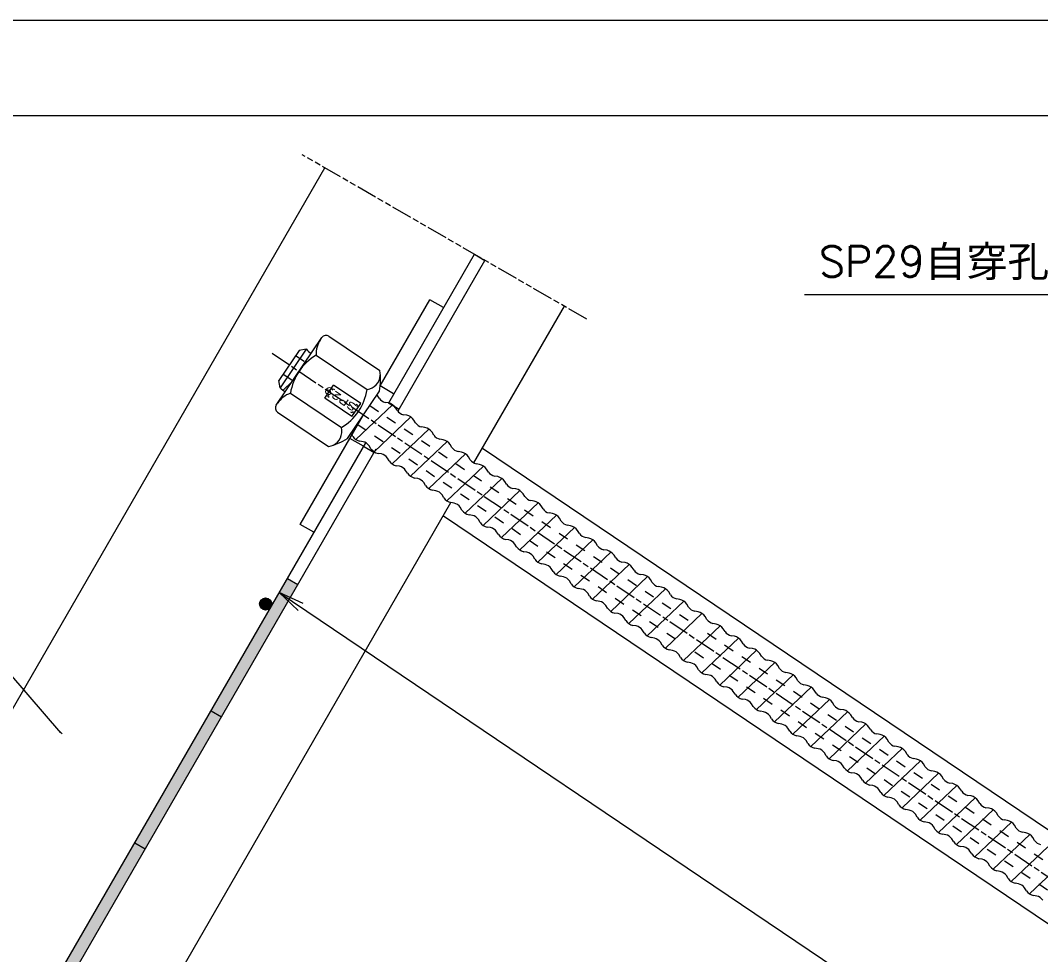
# Model space of a CAD drawing. Units: millimetres at full size; details may follow other scales. Extents: x -55 to 1935, y -55 to 1395.
# Drawn here: x 415 to 1005, y 855 to 1395 of the extents above; entities that cross this region are included whole.
import ezdxf
from ezdxf.enums import TextEntityAlignment as Align

# ---------------------------------------------------------------- set-up
doc = ezdxf.new("R2010")
doc.units = ezdxf.units.MM
for name, pattern in [('CHAIN', [18.5, 12, -1.5, 3.5, -1.5]), ('CHAIN_DOUBLE_DASH', [23.5, 12, -1.5, 3.5, -1.5, 3.5, -1.5]), ('DASHED_SPACED', [12, 6, -6])]:
    doc.linetypes.add(name, pattern=pattern)
for name, color, linetype, lineweight in [('1 外形線', 7, 'Continuous', 25), ('3 隠れ線', 2, 'DASHED_SPACED', 25), ('4 中心線', 1, 'CHAIN', 25), ('5 想像線', 6, 'CHAIN_DOUBLE_DASH', 25), ('6 寸法線', 4, 'Continuous', 25), ('7 枠・タイトル', 7, 'Continuous', 25), ('DEFPOINTS_2', 7, 'Continuous', 25)]:
    doc.layers.add(name, color=color, linetype=linetype, lineweight=lineweight)
doc.styles.add('simplex.shx', font='')
doc.styles.get('simplex.shx').set_extended_font_data('simplex.shx')

# ---------------------------------------------------------------- blocks, each defined once
blk = doc.blocks.new('open_arrow')
at = {"color": 0, "linetype": 'Continuous', "lineweight": -2}
blk.add_lwpolyline([(7.5, 1.25), (0, 0), (7.5, -1.25)], dxfattribs=at)

msp = doc.modelspace()

# ---------------------------------------------------------------- hatches: boundary and pattern name
at = {"layer": '1 外形線'}
for points in [[(575.686, 1068.749), (569.624, 1072.249), (525.492, 995.811), (531.554, 992.311)], [(560.583, 1057.528, 0.41421), (557.083, 1061.028, 0.41421), (553.583, 1057.528, 0.41421), (557.083, 1054.028, 0.41421)], [(531.554, 992.311), (525.492, 995.811), (481.361, 919.372), (487.423, 915.872)], [(487.423, 915.872), (481.361, 919.372), (437.229, 842.934), (443.291, 839.434)]]:
    msp.add_hatch(color=256, dxfattribs=at).paths.add_polyline_path(points)

# ---------------------------------------------------------------- linework, layer by layer
for p, q in [((37.591, 350.74), (591.256, 1309.718)), ((628.224, 1173.748), (677.859, 1259.718)), ((677.859, 1259.718), (683.921, 1256.218)), ((633.635, 1169.12), (683.921, 1256.218)), ((623.31, 1183.585), (652.06, 1233.382)), ((659.855, 1228.882), (652.06, 1233.382)), ((677.493, 1139.083), (729.82, 1229.718)), ((563.195, 1172.529), (589.533, 1211.577)), ((593.698, 1212.387), (623.129, 1192.535)), ((576.397, 1204.118), (564.699, 1186.775)), ((580.562, 1204.927), (565.509, 1182.61)), ((580.562, 1204.927), (576.397, 1204.118)), ((580.609, 1204.85), (580.562, 1204.927)), ((586.275, 1201.381), (615.706, 1181.53)), ((565.509, 1182.61), (564.699, 1186.775)), ((567.132, 1181.089), (572.215, 1185.902)), ((591.258, 1176.58), (596.291, 1184.041)), ((612.042, 1173.416), (596.291, 1184.041)), ((604.42, 1153.174), (622.923, 1180.606)), ((631.105, 1179.085), (623.31, 1183.585)), ((571.428, 1179.37), (600.859, 1159.519)), ((607.01, 1165.955), (591.258, 1176.58)), ((622.724, 1176.443), (621.714, 1178.108)), ((564.005, 1168.365), (593.436, 1148.513)), ((607.01, 1165.955), (612.042, 1173.416)), ((609.247, 1152.682), (630.449, 1172.758)), ((628.153, 1173.766), (626.23, 1174.078)), ((628.153, 1173.766), (634.276, 1170.23)), ((633.253, 1169.341), (632.243, 1171.007)), ((577.06, 1103.478), (613.671, 1166.89)), ((619.776, 1145.58), (640.978, 1165.657)), ((638.681, 1166.664), (636.759, 1166.976)), ((643.781, 1162.239), (642.771, 1163.905)), ((630.305, 1138.478), (651.506, 1158.555)), ((649.21, 1159.562), (647.287, 1159.875)), ((654.31, 1155.138), (653.3, 1156.803)), ((366.641, 720.673), (614.966, 1150.784)), ((613.605, 1148.775), (605.81, 1153.275)), ((607.453, 1154.433), (606.443, 1156.099)), ((613.466, 1151.362), (611.543, 1151.675)), ((640.834, 1131.376), (662.035, 1151.453)), ((659.739, 1152.46), (657.816, 1152.773)), ((372.704, 717.173), (621.028, 1147.284)), ((613.605, 1148.775), (619.818, 1145.187)), ((617.982, 1147.332), (616.972, 1148.997)), ((664.839, 1148.036), (663.829, 1149.702)), ((670.268, 1145.359), (668.345, 1145.671)), ((682.437, 1147.646), (1047.2, 901.611)), ((623.995, 1144.26), (622.072, 1144.573)), ((628.511, 1140.23), (627.501, 1141.896)), ((651.362, 1124.275), (672.564, 1144.351)), ((675.368, 1140.934), (674.358, 1142.6)), ((634.524, 1137.158), (632.601, 1137.471)), ((639.04, 1133.128), (638.03, 1134.794)), ((661.891, 1117.173), (683.093, 1137.25)), ((680.797, 1138.257), (678.874, 1138.569)), ((685.897, 1133.833), (684.887, 1135.498)), ((645.053, 1130.057), (643.13, 1130.369)), ((649.569, 1126.026), (648.558, 1127.692)), ((672.42, 1110.071), (693.621, 1130.148)), ((691.325, 1131.155), (689.402, 1131.468)), ((696.425, 1126.731), (695.415, 1128.396)), ((655.581, 1122.955), (653.659, 1123.268)), ((682.949, 1102.97), (704.15, 1123.046)), ((701.854, 1124.053), (699.931, 1124.366)), ((706.954, 1119.629), (705.944, 1121.295)), ((415.937, 686.056), (664.255, 1116.155)), ((660.097, 1118.925), (659.087, 1120.59)), ((666.11, 1115.853), (664.187, 1116.166)), ((693.478, 1095.868), (714.679, 1115.945)), ((712.383, 1116.952), (710.46, 1117.264)), ((670.626, 1111.823), (669.616, 1113.489)), ((717.483, 1112.527), (716.473, 1114.193)), ((722.912, 1109.85), (720.989, 1110.162)), ((584.855, 1098.978), (577.06, 1103.478)), ((659.882, 1108.58), (1022.036, 864.304)), ((676.639, 1108.752), (674.716, 1109.064)), ((681.155, 1104.721), (680.145, 1106.387)), ((704.006, 1088.766), (725.208, 1108.843)), ((728.012, 1105.426), (727.002, 1107.091)), ((687.168, 1101.65), (685.245, 1101.962)), ((691.684, 1097.619), (690.674, 1099.285)), ((714.535, 1081.664), (735.737, 1101.741)), ((733.44, 1102.748), (731.518, 1103.061)), ((738.54, 1098.324), (737.53, 1099.989)), ((697.697, 1094.548), (695.774, 1094.861)), ((702.212, 1090.518), (701.202, 1092.183)), ((725.064, 1074.563), (746.265, 1094.639)), ((743.969, 1095.646), (742.046, 1095.959)), ((749.069, 1091.222), (748.059, 1092.888)), ((708.225, 1087.446), (706.303, 1087.759)), ((735.593, 1067.461), (756.794, 1087.538)), ((754.498, 1088.545), (752.575, 1088.857)), ((759.598, 1084.12), (758.588, 1085.786)), ((712.741, 1083.416), (711.731, 1085.082)), ((718.754, 1080.345), (716.831, 1080.657)), ((746.121, 1060.359), (767.323, 1080.436)), ((765.027, 1081.443), (763.104, 1081.756)), ((723.27, 1076.314), (722.26, 1077.98)), ((770.127, 1077.019), (769.117, 1078.684)), ((775.556, 1074.341), (773.633, 1074.654)), ((569.624, 1072.249), (575.686, 1068.749)), ((729.283, 1073.243), (727.36, 1073.555)), ((733.799, 1069.213), (732.789, 1070.878)), ((756.65, 1053.257), (777.852, 1073.334)), ((780.656, 1069.917), (779.646, 1071.582)), ((739.812, 1066.141), (737.889, 1066.454)), ((744.328, 1062.111), (743.317, 1063.776)), ((767.179, 1046.156), (788.38, 1066.232)), ((786.084, 1067.239), (784.162, 1067.552)), ((791.184, 1062.815), (790.174, 1064.481)), ((750.34, 1059.039), (748.418, 1059.352)), ((754.856, 1055.009), (753.846, 1056.675)), ((777.708, 1039.054), (798.909, 1059.131)), ((796.613, 1060.138), (794.69, 1060.45)), ((801.713, 1055.713), (800.703, 1057.379)), ((760.869, 1051.938), (758.946, 1052.25)), ((788.237, 1031.952), (809.438, 1052.029)), ((807.142, 1053.036), (805.219, 1053.349)), ((812.242, 1048.612), (811.232, 1050.277)), ((765.385, 1047.907), (764.375, 1049.573)), ((771.398, 1044.836), (769.475, 1045.148)), ((798.765, 1024.85), (819.967, 1044.927)), ((817.671, 1045.934), (815.748, 1046.247)), ((775.914, 1040.806), (774.904, 1042.471)), ((822.771, 1041.51), (821.761, 1043.175)), ((828.199, 1038.833), (826.277, 1039.145)), ((781.927, 1037.734), (780.004, 1038.047)), ((786.443, 1033.704), (785.433, 1035.37)), ((809.294, 1017.749), (830.496, 1037.825)), ((833.3, 1034.408), (832.29, 1036.074)), ((792.456, 1030.632), (790.533, 1030.945)), ((796.971, 1026.602), (795.961, 1028.268)), ((819.823, 1010.647), (841.024, 1030.724)), ((838.728, 1031.731), (836.805, 1032.043)), ((843.828, 1027.306), (842.818, 1028.972)), ((802.984, 1023.531), (801.062, 1023.843)), ((807.5, 1019.5), (806.49, 1021.166)), ((830.352, 1003.545), (851.553, 1023.622)), ((849.257, 1024.629), (847.334, 1024.942)), ((854.357, 1020.205), (853.347, 1021.87)), ((813.513, 1016.429), (811.59, 1016.742)), ((840.881, 996.443), (862.082, 1016.52)), ((859.786, 1017.527), (857.863, 1017.84)), ((818.029, 1012.399), (817.019, 1014.064)), ((824.042, 1009.327), (822.119, 1009.64)), ((851.409, 989.342), (872.611, 1009.418)), ((864.886, 1013.103), (863.876, 1014.769)), ((870.315, 1010.426), (868.392, 1010.738)), ((828.558, 1005.297), (827.548, 1006.963)), ((875.415, 1006.001), (874.405, 1007.667)), ((880.843, 1003.324), (878.921, 1003.636)), ((834.571, 1002.225), (832.648, 1002.538)), ((839.087, 998.195), (838.076, 999.861)), ((861.938, 982.24), (883.139, 1002.317)), ((885.943, 998.9), (884.933, 1000.565)), ((525.492, 995.811), (531.554, 992.311)), ((845.099, 995.124), (843.177, 995.436)), ((849.615, 991.093), (848.605, 992.759)), ((872.467, 975.138), (893.668, 995.215)), ((891.372, 996.222), (889.449, 996.535)), ((896.472, 991.798), (895.462, 993.463)), ((855.628, 988.022), (853.705, 988.335)), ((860.144, 983.992), (859.134, 985.657)), ((882.996, 968.037), (904.197, 988.113)), ((901.901, 989.12), (899.978, 989.433)), ((907.001, 984.696), (905.991, 986.362)), ((866.157, 980.92), (864.234, 981.233)), ((893.524, 960.935), (914.726, 981.011)), ((912.43, 982.019), (910.507, 982.331)), ((870.673, 976.89), (869.663, 978.556)), ((876.686, 973.818), (874.763, 974.131)), ((904.053, 953.833), (925.255, 973.91)), ((917.53, 977.594), (916.52, 979.26)), ((922.958, 974.917), (921.036, 975.229)), ((881.202, 969.788), (880.192, 971.454)), ((928.059, 970.493), (927.049, 972.158)), ((933.487, 967.815), (931.564, 968.128)), ((887.215, 966.717), (885.292, 967.029)), ((891.731, 962.686), (890.72, 964.352)), ((914.582, 946.731), (935.783, 966.808)), ((938.587, 963.391), (937.577, 965.056)), ((897.743, 959.615), (895.821, 959.928)), ((902.259, 955.585), (901.249, 957.25)), ((925.111, 939.63), (946.312, 959.706)), ((944.016, 960.713), (942.093, 961.026)), ((949.116, 956.289), (948.106, 957.955)), ((908.272, 952.513), (906.349, 952.826)), ((912.788, 948.483), (911.778, 950.149)), ((935.64, 932.528), (956.841, 952.605)), ((954.545, 953.612), (952.622, 953.924)), ((959.645, 949.187), (958.635, 950.853)), ((918.801, 945.412), (916.878, 945.724)), ((946.168, 925.426), (967.37, 945.503)), ((965.074, 946.51), (963.151, 946.823)), ((923.317, 941.381), (922.307, 943.047)), ((929.33, 938.31), (927.407, 938.622)), ((956.697, 918.324), (977.898, 938.401)), ((970.174, 942.086), (969.164, 943.751)), ((975.602, 939.408), (973.68, 939.721)), ((933.846, 934.28), (932.836, 935.945)), ((980.702, 934.984), (979.692, 936.649)), ((986.131, 932.306), (984.208, 932.619)), ((939.858, 931.208), (937.936, 931.521)), ((944.374, 927.178), (943.364, 928.843)), ((967.226, 911.223), (988.427, 931.299)), ((991.231, 927.882), (990.221, 929.548)), ((950.387, 924.106), (948.464, 924.419)), ((954.903, 920.076), (953.893, 921.742)), ((977.755, 904.121), (998.956, 924.198)), ((996.66, 925.205), (994.737, 925.517)), ((1001.76, 920.78), (1000.75, 922.446)), ((481.361, 919.372), (487.423, 915.872)), ((960.916, 917.005), (958.993, 917.317)), ((965.432, 912.974), (964.422, 914.64)), ((988.283, 897.019), (1009.485, 917.096)), ((971.445, 909.903), (969.522, 910.215)), ((998.812, 889.917), (1020.014, 909.994)), ((975.961, 905.873), (974.951, 907.538)), ((981.974, 902.801), (980.051, 903.114)), ((986.489, 898.771), (985.479, 900.437)), ((992.502, 895.699), (990.58, 896.012)), ((997.018, 891.669), (996.008, 893.335)), ((1003.031, 888.598), (1001.108, 888.91))]:
    msp.add_line(p, q, dxfattribs=at)
msp.add_circle((557.083, 1057.528), 3.5, dxfattribs=at)
for centre, radius, start, end in [((601.256, 1202.132), 15, 146, 182.8699), ((592.02, 1209.9), 3, 56, 146), ((585.502, 1208.323), 6, 215.36383, 250.69889), ((601.958, 1174.791), 30.871, 120.53142, 171.46857), ((583.479, 1187.254), 40, 350.43173, 7.58647), ((614.557, 1190.311), 8.855, 277.44966, 356.68165), ((571.047, 1186.892), 7, 217.71241, 248.5617), ((585.176, 1186.11), 30.871, 300.53143, 351.46857), ((576.344, 1165.199), 15, 109.1301, 146), ((616.006, 1174.057), 7, 35.36613, 38.77858), ((627.617, 1179.916), 6, 215.36383, 256.63395), ((565.683, 1170.852), 3, 146, 236), ((626.534, 1166.955), 7, 35.36613, 76.63387), ((638.146, 1172.814), 6, 215.36383, 256.63395), ((637.063, 1159.853), 7, 35.36613, 76.63387), ((592.288, 1157.294), 8.855, 295.31797, 14.55029), ((648.674, 1165.712), 6, 215.36383, 256.63395), ((647.592, 1152.752), 7, 35.36613, 76.63387), ((583.479, 1187.254), 40, 284.41353, 301.56827), ((601.55, 1152.626), 6, 35.36605, 35.79322), ((613.162, 1158.485), 7, 215.36613, 256.63387), ((612.079, 1145.525), 6, 35.36605, 76.63008), ((659.203, 1158.61), 6, 215.36383, 256.63395), ((658.121, 1145.65), 7, 35.36613, 76.63387), ((623.69, 1151.383), 7, 215.36613, 256.63387), ((669.732, 1151.509), 6, 215.36383, 256.63395), ((668.65, 1138.548), 7, 35.36613, 76.63387), ((622.608, 1138.423), 6, 35.36605, 76.63008), ((634.219, 1144.281), 7, 215.36613, 256.63387), ((680.261, 1144.407), 6, 215.36383, 256.63395), ((633.137, 1131.321), 6, 35.36605, 76.63008), ((644.748, 1137.18), 7, 215.36613, 256.63387), ((679.178, 1131.446), 7, 35.36613, 76.63387), ((690.79, 1137.305), 6, 215.36383, 256.63395), ((643.666, 1124.219), 6, 35.36605, 76.63008), ((689.707, 1124.345), 7, 35.36613, 76.63387), ((655.277, 1130.078), 7, 215.36613, 256.63387), ((654.194, 1117.118), 6, 35.36605, 76.63008), ((701.318, 1130.203), 6, 215.36383, 256.63395), ((700.236, 1117.243), 7, 35.36613, 76.63387), ((665.806, 1122.976), 7, 215.36613, 256.63387), ((664.723, 1110.016), 6, 35.36605, 76.63008), ((711.847, 1123.102), 6, 215.36383, 256.63395), ((710.765, 1110.141), 7, 35.36613, 76.63387), ((676.334, 1115.874), 7, 215.36613, 256.63387), ((722.376, 1116), 6, 215.36383, 256.63395), ((721.293, 1103.039), 7, 35.36613, 76.63387), ((675.252, 1102.914), 6, 35.36605, 76.63008), ((686.863, 1108.773), 7, 215.36613, 256.63387), ((732.905, 1108.898), 6, 215.36383, 256.63395), ((685.781, 1095.812), 6, 35.36605, 76.63008), ((697.392, 1101.671), 7, 215.36613, 256.63387), ((731.822, 1095.938), 7, 35.36613, 76.63387), ((743.433, 1101.796), 6, 215.36383, 256.63395), ((696.309, 1088.711), 6, 35.36605, 76.63008), ((742.351, 1088.836), 7, 35.36613, 76.63387), ((707.921, 1094.569), 7, 215.36613, 256.63387), ((706.838, 1081.609), 6, 35.36605, 76.63008), ((753.962, 1094.695), 6, 215.36383, 256.63395), ((752.88, 1081.734), 7, 35.36613, 76.63387), ((718.45, 1087.468), 7, 215.36613, 256.63387), ((717.367, 1074.507), 6, 35.36605, 76.63008), ((764.491, 1087.593), 6, 215.36383, 256.63395), ((763.409, 1074.633), 7, 35.36613, 76.63387), ((728.978, 1080.366), 7, 215.36613, 256.63387), ((775.02, 1080.491), 6, 215.36383, 256.63395), ((773.937, 1067.531), 7, 35.36613, 76.63387), ((727.896, 1067.405), 6, 35.36605, 76.63008), ((739.507, 1073.264), 7, 215.36613, 256.63387), ((785.549, 1073.389), 6, 215.36383, 256.63395), ((738.425, 1060.304), 6, 35.36605, 76.63008), ((750.036, 1066.162), 7, 215.36613, 256.63387), ((784.466, 1060.429), 7, 35.36613, 76.63387), ((796.077, 1066.288), 6, 215.36383, 256.63395), ((748.953, 1053.202), 6, 35.36605, 76.63008), ((794.995, 1053.327), 7, 35.36613, 76.63387), ((760.565, 1059.061), 7, 215.36613, 256.63387), ((759.482, 1046.1), 6, 35.36605, 76.63008), ((806.606, 1059.186), 6, 215.36383, 256.63395), ((805.524, 1046.226), 7, 35.36613, 76.63387), ((771.093, 1051.959), 7, 215.36613, 256.63387), ((770.011, 1038.998), 6, 35.36605, 76.63008), ((817.135, 1052.084), 6, 215.36383, 256.63395), ((816.052, 1039.124), 7, 35.36613, 76.63387), ((781.622, 1044.857), 7, 215.36613, 256.63387), ((827.664, 1044.983), 6, 215.36383, 256.63395), ((826.581, 1032.022), 7, 35.36613, 76.63387), ((780.54, 1031.897), 6, 35.36605, 76.63008), ((792.151, 1037.755), 7, 215.36613, 256.63387), ((838.192, 1037.881), 6, 215.36383, 256.63395), ((791.069, 1024.795), 6, 35.36605, 76.63008), ((837.11, 1024.92), 7, 35.36613, 76.63387), ((848.721, 1030.779), 6, 215.36383, 256.63395), ((802.68, 1030.654), 7, 215.36613, 256.63387), ((801.597, 1017.693), 6, 35.36605, 76.63008), ((847.639, 1017.819), 7, 35.36613, 76.63387), ((813.209, 1023.552), 7, 215.36613, 256.63387), ((812.126, 1010.592), 6, 35.36605, 76.63008), ((859.25, 1023.677), 6, 215.36383, 256.63395), ((858.168, 1010.717), 7, 35.36613, 76.63387), ((823.737, 1016.45), 7, 215.36613, 256.63387), ((822.655, 1003.49), 6, 35.36605, 76.63008), ((869.779, 1016.576), 6, 215.36383, 256.63395), ((868.696, 1003.615), 7, 35.36613, 76.63387), ((834.266, 1009.348), 7, 215.36613, 256.63387), ((880.308, 1009.474), 6, 215.36383, 256.63395), ((879.225, 996.513), 7, 35.36613, 76.63387), ((833.184, 996.388), 6, 35.36605, 76.63008), ((844.795, 1002.247), 7, 215.36613, 256.63387), ((890.836, 1002.372), 6, 215.36383, 256.63395), ((843.712, 989.286), 6, 35.36605, 76.63008), ((889.754, 989.412), 7, 35.36613, 76.63387), ((901.365, 995.27), 6, 215.36383, 256.63395), ((855.324, 995.145), 7, 215.36613, 256.63387), ((854.241, 982.185), 6, 35.36605, 76.63008), ((900.283, 982.31), 7, 35.36613, 76.63387), ((865.852, 988.043), 7, 215.36613, 256.63387), ((864.77, 975.083), 6, 35.36605, 76.63008), ((911.894, 988.169), 6, 215.36383, 256.63395), ((910.811, 975.208), 7, 35.36613, 76.63387), ((876.381, 980.942), 7, 215.36613, 256.63387), ((875.299, 967.981), 6, 35.36605, 76.63008), ((922.423, 981.067), 6, 215.36383, 256.63395), ((921.34, 968.106), 7, 35.36613, 76.63387), ((886.91, 973.84), 7, 215.36613, 256.63387), ((932.951, 973.965), 6, 215.36383, 256.63395), ((931.869, 961.005), 7, 35.36613, 76.63387), ((885.828, 960.879), 6, 35.36605, 76.63008), ((897.439, 966.738), 7, 215.36613, 256.63387), ((943.48, 966.863), 6, 215.36383, 256.63395), ((896.356, 953.778), 6, 35.36605, 76.63008), ((942.398, 953.903), 7, 35.36613, 76.63387), ((954.009, 959.762), 6, 215.36383, 256.63395), ((907.968, 959.636), 7, 215.36613, 256.63387), ((906.885, 946.676), 6, 35.36605, 76.63008), ((952.927, 946.801), 7, 35.36613, 76.63387), ((918.496, 952.535), 7, 215.36613, 256.63387), ((917.414, 939.574), 6, 35.36605, 76.63008), ((964.538, 952.66), 6, 215.36383, 256.63395), ((963.455, 939.7), 7, 35.36613, 76.63387), ((929.025, 945.433), 7, 215.36613, 256.63387), ((927.943, 932.472), 6, 35.36605, 76.63008), ((975.067, 945.558), 6, 215.36383, 256.63395), ((973.984, 932.598), 7, 35.36613, 76.63387), ((939.554, 938.331), 7, 215.36613, 256.63387), ((985.595, 938.456), 6, 215.36383, 256.63395), ((984.513, 925.496), 7, 35.36613, 76.63387), ((938.471, 925.371), 6, 35.36605, 76.63008), ((950.083, 931.229), 7, 215.36613, 256.63387), ((996.124, 931.355), 6, 215.36383, 256.63395), ((949, 918.269), 6, 35.36605, 76.63008), ((995.042, 918.394), 7, 35.36613, 76.63387), ((1006.653, 924.253), 6, 215.36383, 256.63395), ((960.611, 924.128), 7, 215.36613, 256.63387), ((959.529, 911.167), 6, 35.36605, 76.63008), ((971.14, 917.026), 7, 215.36613, 256.63387), ((970.057, 904.065), 6, 35.36605, 76.63008), ((981.669, 909.924), 7, 215.36613, 256.63387), ((980.587, 896.964), 6, 35.36605, 76.63008), ((992.198, 902.822), 7, 215.36613, 256.63387), ((991.115, 889.862), 6, 35.36605, 76.63008), ((1002.727, 895.721), 7, 215.36613, 256.63387), ((1001.644, 882.76), 6, 35.36605, 76.63008)]:
    msp.add_arc(centre, radius, start, end, dxfattribs=at)
at = {"layer": '3 隠れ線'}
for p, q in [((574.429, 1201.199), (579.999, 1197.442)), ((574.429, 1201.199), (579.999, 1197.442)), ((567.159, 1190.422), (572.73, 1186.665)), ((567.159, 1190.422), (572.73, 1186.665)), ((617.306, 1172.278), (804.282, 1046.161)), ((610.036, 1161.501), (797.013, 1035.384)), ((812.572, 1040.569), (1272.223, 730.531)), ((805.303, 1029.792), (1264.954, 719.753))]:
    msp.add_line(p, q, dxfattribs=at)
at = {"layer": '4 中心線'}
msp.add_line((560.846, 1202.521), (1537.923, 543.474), dxfattribs=at)
at = {"layer": '5 想像線'}
for p, q in [((742.811, 1222.218), (578.266, 1317.218)), ((595.582, 1181.202), (596.141, 1182.031)), ((596.141, 1182.031), (596.97, 1181.472)), ((593.065, 1177.471), (593.625, 1178.3)), ((593.894, 1176.912), (593.065, 1177.471)), ((607.159, 1167.965), (606.33, 1168.524)), ((607.718, 1168.794), (607.159, 1167.965)), ((609.406, 1173.084), (610.235, 1172.525)), ((610.235, 1172.525), (609.675, 1171.696))]:
    msp.add_line(p, q, dxfattribs=at)
at = {"layer": '6 寸法線'}
msp.add_line((564.934, 1064.126), (1417.034, 489.377), dxfattribs=at)
for points in [[(438.691, 983.055), (330.957, 1107.84), (235.424, 1107.84)], [(438.079, 983.765), (439.304, 982.346), (438.079, 983.765)]]:
    msp.add_lwpolyline(points, dxfattribs=at)
at = {"layer": '7 枠・タイトル'}
for p, q in [((0, 1340), (1880, 1340)), ((868.799, 1236.554), (1296.335, 1236.554))]:
    msp.add_line(p, q, dxfattribs=at)
at = {"layer": 'DEFPOINTS_2'}
msp.add_lwpolyline([(-55, -55), (1935, -55), (1935, 1395), (-55, 1395)], close=True, dxfattribs=at)

# ---------------------------------------------------------------- block references
at = {"layer": '6 寸法線', "xscale": 2, "yscale": 2, "rotation": 326}
msp.add_blockref('open_arrow', (564.934, 1064.126), dxfattribs=at)

# ---------------------------------------------------------------- texts
at = {"layer": '1 外形線', "style": 'simplex.shx', "width": 1.5}
msp.add_text('SP29', height=4.032, rotation=146, dxfattribs=at).set_placement((610.621, 1173.145), align=Align.BOTTOM_LEFT)
at = {"layer": '7 枠・タイトル', "style": 'simplex.shx'}
msp.add_text('SP29自穿孔ボルト組込図 （その４）', height=17.6, dxfattribs=at).set_placement((877.075, 1241.491), align=Align.BOTTOM_LEFT)

doc.saveas('drawing.dxf')
